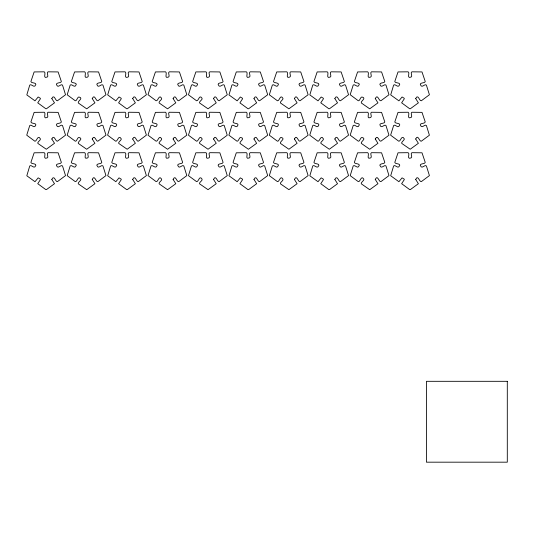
<?xml version="1.0" encoding="UTF-8"?>
<svg xmlns="http://www.w3.org/2000/svg" width="534" height="534" viewBox="0 0 534 534"><rect width="100%" height="100%" fill="white"/><g stroke="black" fill="none" stroke-linecap="round" stroke-linejoin="round"><path stroke-width="0.8" d="M51.798 98.563L54.501 102.848L46.471 108.729L45.831 108.756L37.747 102.815L40.417 98.777L40.29 98.236L38.168 96.994L34.99 100.846L26.813 94.905L29.75 85.093C31.019 83.564 33.595 87.336 34.984 85.974C38.335 81.989 31.065 83.684 30.912 81.522L34.143 71.936L44.255 71.823C46.425 72.838 42.366 78.945 47.166 77.083C49.035 76.355 46.138 72.551 48.007 71.823L58.126 71.936L61.357 81.522C61.45 83.491 53.901 81.996 57.265 85.941C58.6 87.402 61.25 83.551 62.518 85.093L65.535 94.745L57.418 100.779C55.416 101.353 54.308 93.397 51.805 98.496M51.798 138.994L54.515 143.252L46.311 149.246L37.887 143.419C36.839 142.231 41.252 140.015 40.317 138.693C37.747 134.234 36.672 141.87 34.843 141.21L26.727 135.175L29.75 125.523C31.019 124.008 33.529 127.693 34.97 126.431C38.368 122.406 31.139 124.222 30.912 121.952L34.143 112.367L44.255 112.253C46.425 113.268 42.366 119.382 47.166 117.513C49.035 116.786 46.138 112.981 48.007 112.253L58.126 112.367L61.357 121.952C61.31 124.075 53.834 122.419 57.298 126.431C58.74 127.693 61.243 124.008 62.518 125.523L65.535 135.175L57.418 141.21C55.429 141.79 54.228 133.747 51.798 138.994M51.798 179.424L54.501 183.709L46.471 189.597L45.831 189.623L37.747 183.683L40.417 179.638L40.317 179.124L38.168 177.855L34.99 181.714L26.813 175.773L29.75 165.954C31.019 164.425 33.595 168.197 34.984 166.835C38.381 162.917 30.939 164.425 30.912 162.383L34.143 152.797L44.255 152.684C46.425 153.699 42.366 159.813 47.166 157.944C49.035 157.216 46.138 153.412 48.007 152.684L58.126 152.797L61.357 162.383C61.163 164.572 53.907 162.85 57.278 166.835C58.673 168.197 61.243 164.425 62.518 165.954L65.535 175.606L57.418 181.647C55.463 182.241 54.361 174.284 51.805 179.364M92.228 98.563L94.939 102.848L86.702 108.829L78.318 102.989C77.176 101.233 84.032 98.143 79.052 97.021C77.61 96.394 76.636 101.433 75.281 100.779L67.177 94.785L70.181 85.093C71.449 83.578 73.959 87.262 75.401 86.001C78.818 82.029 71.349 83.544 71.342 81.522L74.573 71.936L84.686 71.823C86.855 72.838 82.797 78.945 87.596 77.083C89.465 76.355 86.575 72.551 88.444 71.823L98.556 71.936L101.787 81.522C101.76 83.584 94.324 81.996 97.709 85.974C99.104 87.336 101.68 83.564 102.949 85.093L105.966 94.745L97.849 100.779C95.9 101.36 94.698 93.39 92.242 98.496M92.228 138.994L94.918 143.306L86.702 149.26L78.318 143.419C77.11 141.817 84.058 138.606 79.052 137.458C77.684 136.791 76.602 141.877 75.281 141.21L67.157 135.175L70.181 125.523C71.449 124.008 73.959 127.693 75.401 126.431C78.772 122.399 71.569 124.168 71.342 121.952L74.573 112.367L84.686 112.253C86.855 113.268 82.797 119.382 87.596 117.513C89.465 116.786 86.575 112.981 88.444 112.253L98.556 112.367L101.787 121.952C101.573 124.202 94.324 122.373 97.729 126.431C99.17 127.693 101.68 124.008 102.949 125.523L105.979 135.135L97.849 141.21C96 141.83 94.645 133.774 92.228 138.994M92.228 179.424L94.939 183.709L86.702 189.69L78.318 183.85C77.31 182.715 81.535 180.278 80.794 179.164C78.191 174.651 77.176 182.261 75.281 181.647L67.177 175.653L70.181 165.954C71.449 164.412 74.099 168.263 75.427 166.808C78.772 162.87 71.416 164.465 71.342 162.383L74.573 152.797L84.686 152.684C86.855 153.699 82.797 159.813 87.596 157.944C89.465 157.216 86.575 153.412 88.444 152.684L98.556 152.797L101.787 162.383C101.754 164.445 94.298 162.89 97.709 166.835C99.104 168.197 101.68 164.425 102.949 165.954L105.966 175.606L97.849 181.647C95.846 182.241 94.631 174.224 92.242 179.364M132.666 98.563L135.369 102.848L127.339 108.729L126.692 108.756L118.608 102.815L121.278 98.777L121.151 98.236L119.062 96.981L115.851 100.846L107.674 94.905L110.611 85.093C111.88 83.551 114.53 87.402 115.858 85.941C119.182 81.976 111.806 83.591 111.773 81.522L115.004 71.936L125.116 71.823C127.286 72.838 123.227 78.945 128.026 77.083C129.895 76.355 127.005 72.551 128.874 71.823L138.987 71.936L142.218 81.522C142.157 83.631 134.795 81.982 138.132 85.941C139.461 87.402 142.111 83.551 143.379 85.093L146.396 94.745L138.279 100.779C136.257 101.36 135.195 93.39 132.672 98.496M132.666 138.994L135.369 143.279L127.172 149.246L118.748 143.419C117.72 142.244 122.046 139.875 121.205 138.713C118.548 134.234 117.52 141.904 115.711 141.21L107.594 135.175L110.611 125.523C111.88 124.022 114.329 127.626 115.818 126.458C119.289 122.433 111.86 124.075 111.773 121.952L115.004 112.367L125.116 112.253C127.286 113.268 123.227 119.382 128.026 117.513C129.895 116.786 127.005 112.981 128.874 112.253L138.987 112.367L142.218 121.952C141.991 124.222 134.708 122.406 138.172 126.458C139.668 127.626 142.111 124.022 143.379 125.523L146.409 135.135L138.279 141.21C136.397 141.87 135.095 133.74 132.666 138.994M132.666 179.424L135.369 183.709L127.339 189.597L126.692 189.623L118.608 183.683L121.278 179.638L121.178 179.124L119.035 177.855L115.851 181.714L107.674 175.773L110.611 165.954C111.88 164.425 114.456 168.197 115.845 166.835C119.222 162.89 111.933 164.532 111.773 162.383L115.004 152.797L125.116 152.684C127.286 153.699 123.227 159.813 128.026 157.944C129.895 157.216 127.005 153.412 128.874 152.684L138.987 152.797L142.218 162.383C142.097 164.499 134.702 162.877 138.172 166.888C139.668 168.056 142.111 164.452 143.379 165.954L146.396 175.606L138.279 181.647C136.37 182.254 135.149 174.238 132.672 179.364M173.096 98.563L175.799 102.848L167.563 108.829L159.179 102.989C158.191 101.714 162.409 99.437 161.655 98.303C158.992 93.777 157.991 101.44 156.142 100.779L148.011 94.698L151.042 85.093C152.317 83.564 154.887 87.336 156.282 85.974C159.653 82.002 152.237 83.564 152.203 81.522L155.434 71.936L165.547 71.823C167.716 72.838 163.658 78.945 168.464 77.083C170.333 76.355 167.436 72.551 169.305 71.823L179.417 71.936L182.648 81.522C182.655 83.578 175.165 82.009 178.576 85.974C179.965 87.336 182.541 83.564 183.809 85.093L186.833 94.745L178.716 100.779C176.554 101.286 175.653 93.423 173.103 98.496M173.096 138.994L175.786 143.306L167.563 149.26L159.179 143.419C158.157 142.244 162.476 139.868 161.635 138.713C158.958 134.241 157.957 141.877 156.142 141.21L148.025 135.175L151.042 125.523C152.317 123.995 154.887 127.766 156.282 126.404C159.639 122.419 152.344 124.102 152.203 121.952L155.434 112.367L165.547 112.253C167.716 113.268 163.658 119.382 168.464 117.513C170.333 116.786 167.436 112.981 169.305 112.253L179.417 112.367L182.648 121.952C182.414 124.215 175.172 122.393 178.59 126.431C180.031 127.693 182.541 124.008 183.809 125.523L186.847 135.135L178.716 141.21C176.781 141.797 175.492 133.754 173.096 138.994M173.096 179.424L175.799 183.709L167.563 189.69L159.179 183.85C158.171 182.708 162.403 180.305 161.655 179.164C158.912 174.645 158.111 182.254 156.142 181.647L148.011 175.566L151.042 165.954C152.317 164.439 154.82 168.13 156.262 166.862C159.673 162.883 152.344 164.519 152.203 162.383L155.434 152.797L165.547 152.684C167.716 153.699 163.658 159.813 168.464 157.944C170.333 157.216 167.436 153.412 169.305 152.684L179.417 152.797L182.648 162.383C182.608 164.445 175.172 162.87 178.576 166.835C179.965 168.197 182.541 164.425 183.809 165.954L186.833 175.606L178.716 181.647C176.554 182.121 175.579 174.284 173.103 179.364M213.527 98.563L216.23 102.848L208.04 108.816L199.609 102.989C198.601 101.707 202.98 99.578 202.046 98.256C199.329 93.904 198.621 101.226 196.599 100.799L188.469 94.785L191.472 85.093C192.747 83.564 195.317 87.336 196.712 85.974C200.076 81.969 192.687 83.604 192.634 81.522L195.865 71.936L205.984 71.823C208.147 72.838 204.088 78.945 208.894 77.083C210.763 76.355 207.866 72.551 209.735 71.823L219.854 71.936L223.085 81.522C223.045 83.578 215.609 82.009 219.007 85.974C220.395 87.336 222.972 83.564 224.24 85.093L227.264 94.745L219.147 100.779C217.231 101.393 216.003 93.423 213.533 98.496M213.527 138.994L216.243 143.252L208.04 149.246L199.609 143.419C198.581 141.904 203 139.875 202.046 138.693C199.449 134.254 198.401 141.884 196.572 141.21L188.455 135.175L191.472 125.523C192.747 124.008 195.25 127.693 196.699 126.431C200.157 122.473 192.701 124.042 192.634 121.952L195.865 112.367L205.984 112.253C208.147 113.268 204.088 119.382 208.894 117.513C210.763 116.786 207.866 112.981 209.735 112.253L219.854 112.367L223.085 121.952C222.865 124.235 215.602 122.393 219.02 126.431C220.469 127.693 222.972 124.008 224.24 125.523L227.244 135.222L219.147 141.21C217.131 141.757 215.95 133.754 213.527 138.994M213.527 179.424L216.23 183.709L208.04 189.677L199.609 183.85C198.601 182.701 202.827 180.505 202.086 179.164C199.416 174.718 198.621 182.054 196.599 181.66L188.469 175.653L191.472 165.954C192.747 164.412 195.391 168.263 196.726 166.808C200.023 162.83 192.801 164.579 192.634 162.383L195.865 152.797L205.984 152.684C208.147 153.699 204.088 159.813 208.894 157.944C210.763 157.216 207.866 153.412 209.735 152.684L219.854 152.797L223.085 162.383C222.932 164.559 215.582 162.877 219.02 166.862C220.469 168.13 222.972 164.439 224.24 165.954L227.264 175.606L219.147 181.647C217.204 182.194 215.983 174.264 213.533 179.364M253.957 98.563L256.66 102.848L248.63 108.729L247.99 108.756L239.92 102.848L242.576 98.777L242.449 98.236L240.327 96.994L237.149 100.846L228.973 94.905L231.91 85.093C233.178 83.564 235.754 87.336 237.143 85.974C240.527 82.022 233.098 83.564 233.071 81.522L236.302 71.936L246.414 71.823C248.577 72.838 244.525 78.945 249.325 77.083C251.194 76.355 248.297 72.551 250.166 71.823L260.285 71.936L263.516 81.522C263.629 83.458 255.993 82.022 259.451 86.001C260.899 87.262 263.402 83.578 264.677 85.093L267.694 94.745L259.577 100.779C257.421 101.286 256.54 93.423 253.964 98.496M253.957 138.994L256.647 143.306L248.423 149.26L240.04 143.419C238.872 141.764 245.807 138.5 240.754 137.438C239.499 136.817 238.364 141.857 237.003 141.21L228.886 135.175L231.91 125.523C233.178 124.008 235.688 127.693 237.129 126.431C240.527 122.406 233.298 124.222 233.071 121.952L236.302 112.367L246.414 112.253C248.577 113.268 244.525 119.382 249.325 117.513C251.194 116.786 248.297 112.981 250.166 112.253L260.285 112.367L263.516 121.952C263.269 124.235 256.02 122.399 259.451 126.431C260.899 127.693 263.402 124.008 264.677 125.523L267.681 135.222L259.577 141.21C257.688 141.824 256.36 133.76 253.957 138.994M253.957 179.424L256.66 183.709L248.63 189.597L247.99 189.623L239.92 183.709L242.576 179.638L242.476 179.124L240.327 177.855L237.149 181.714L228.973 175.773L231.91 165.954C233.178 164.425 235.754 168.197 237.143 166.835C240.514 162.89 233.218 164.532 233.071 162.383L236.302 152.797L246.414 152.684C248.577 153.699 244.525 159.813 249.325 157.944C251.194 157.216 248.297 153.412 250.166 152.684L260.285 152.797L263.516 162.383C263.476 164.459 256.073 162.857 259.424 166.808C260.759 168.263 263.409 164.412 264.677 165.954L267.694 175.606L259.577 181.647C257.428 182.121 256.48 174.291 253.964 179.364M294.388 98.563L297.091 102.848L288.901 108.816L280.477 102.989C279.489 101.894 283.621 99.444 282.973 98.329C280.243 93.81 279.509 101.206 277.46 100.799L269.336 94.785L272.34 85.093C273.608 83.564 276.185 87.336 277.573 85.974C280.977 82.036 273.428 83.478 273.501 81.522L276.732 71.936L286.845 71.823C289.014 72.838 284.956 78.945 289.755 77.083C291.624 76.355 288.734 72.551 290.603 71.823L300.715 71.936L303.946 81.522C303.806 83.644 296.47 81.989 299.888 86.001C301.33 87.262 303.839 83.578 305.108 85.093L308.125 94.745L300.008 100.779C298.072 101.38 296.857 93.41 294.401 98.496M294.388 138.994L297.111 143.252L288.901 149.246L280.477 143.419C279.295 141.583 286.251 138.633 281.184 137.438C279.956 136.811 278.795 141.877 277.44 141.21L269.316 135.175L272.34 125.523C273.608 124.008 276.118 127.693 277.56 126.431C280.971 122.413 273.715 124.188 273.501 121.952L276.732 112.367L286.845 112.253C289.014 113.268 284.956 119.382 289.755 117.513C291.624 116.786 288.734 112.981 290.603 112.253L300.715 112.367L303.946 121.952C303.833 124.128 296.477 122.399 299.868 126.404C301.263 127.766 303.839 123.995 305.108 125.523L308.111 135.222L300.008 141.21C298.065 141.784 296.804 133.754 294.388 138.994M294.388 179.424L297.091 183.709L288.901 189.677L280.477 183.85C279.462 182.721 283.768 180.479 282.927 179.144C280.357 174.718 279.489 182.047 277.46 181.66L269.336 175.653L272.34 165.954C273.608 164.399 276.332 168.33 277.6 166.775C280.897 162.863 273.535 164.439 273.501 162.383L276.732 152.797L286.845 152.684C289.014 153.699 284.956 159.813 289.755 157.944C291.624 157.216 288.734 153.412 290.603 152.684L300.715 152.797L303.946 162.383C303.839 164.532 296.45 162.877 299.888 166.862C301.33 168.13 303.839 164.439 305.108 165.954L308.125 175.606L300.008 181.647C297.965 182.207 296.951 174.278 294.401 179.364M334.825 98.563L337.528 102.848L329.498 108.729L328.851 108.756L320.767 102.815L323.437 98.777L323.31 98.236L321.194 96.994L318.01 100.846L309.833 94.905L312.77 85.093C314.039 83.551 316.689 87.402 318.017 85.941C321.341 81.996 313.992 83.618 313.932 81.522L317.163 71.936L327.275 71.823C329.445 72.838 325.386 78.945 330.186 77.083C332.055 76.355 329.164 72.551 331.033 71.823L341.146 71.936L344.377 81.522C344.357 83.611 336.914 81.969 340.305 85.974C341.693 87.336 344.27 83.564 345.538 85.093L348.555 94.745L340.438 100.779C338.563 101.427 337.301 93.377 334.831 98.496M334.825 138.994L337.541 143.252L329.331 149.246L320.907 143.419C319.866 142.231 324.272 140.015 323.337 138.693C320.774 134.234 319.699 141.87 317.87 141.21L309.753 135.175L312.77 125.523C314.039 124.008 316.549 127.693 317.99 126.431C321.375 122.419 314.179 124.208 313.932 121.952L317.163 112.367L327.275 112.253C329.445 113.268 325.386 119.382 330.186 117.513C332.055 116.786 329.164 112.981 331.033 112.253L341.146 112.367L344.377 121.952C344.323 124.068 336.861 122.426 340.318 126.431C341.76 127.693 344.27 124.008 345.538 125.523L348.555 135.175L340.438 141.21C338.469 141.797 337.241 133.74 334.825 138.994M334.825 179.424L337.528 183.709L329.498 189.597L328.851 189.623L320.767 183.683L323.437 179.638L323.337 179.124L321.194 177.855L318.01 181.714L309.833 175.773L312.77 165.954C314.039 164.439 316.549 168.13 317.99 166.862C321.415 162.903 314.079 164.505 313.932 162.383L317.163 152.797L327.275 152.684C329.445 153.699 325.386 159.813 330.186 157.944C332.055 157.216 329.164 153.412 331.033 152.684L341.146 152.797L344.377 162.383C344.21 164.565 336.954 162.85 340.291 166.808C341.62 168.263 344.27 164.412 345.538 165.954L348.555 175.606L340.438 181.647C338.603 182.334 337.348 174.258 334.831 179.364M375.255 98.563L377.959 102.848L369.722 108.829L361.338 102.989C360.196 101.233 367.058 98.143 362.072 97.021C360.63 96.394 359.662 101.433 358.301 100.779L350.171 94.698L353.201 85.093C354.469 83.564 357.046 87.336 358.441 85.974C361.812 82.002 354.396 83.571 354.362 81.522L357.593 71.936L367.706 71.823C369.875 72.838 365.817 78.945 370.623 77.083C372.492 76.355 369.595 72.551 371.464 71.823L381.576 71.936L384.807 81.522C384.78 83.584 377.351 81.996 380.735 85.974C382.124 87.336 384.7 83.564 385.969 85.093L388.992 94.745L380.875 100.779C378.946 101.387 377.738 93.377 375.255 98.53M375.255 138.994L377.939 143.306L369.722 149.26L361.338 143.419C360.13 141.817 367.078 138.606 362.072 137.458C360.71 136.791 359.629 141.877 358.301 141.21L350.184 135.175L353.201 125.523C354.476 124.008 356.979 127.693 358.421 126.431C361.798 122.393 354.596 124.168 354.362 121.952L357.593 112.367L367.706 112.253C369.875 113.268 365.817 119.382 370.623 117.513C372.492 116.786 369.595 112.981 371.464 112.253L381.576 112.367L384.807 121.952C384.593 124.202 377.351 122.373 380.749 126.431C382.19 127.693 384.7 124.008 385.969 125.523L388.972 135.222L380.875 141.21C379.04 141.857 377.712 133.8 375.255 138.994M375.255 179.424L377.959 183.709L369.722 189.69L361.338 183.85C360.33 182.715 364.555 180.278 363.814 179.164C361.211 174.651 360.196 182.261 358.301 181.647L350.197 175.653L353.201 165.954C354.469 164.425 357.046 168.197 358.441 166.835C361.825 162.897 354.409 164.439 354.362 162.383L357.593 152.797L367.706 152.684C369.875 153.699 365.817 159.813 370.623 157.944C372.492 157.216 369.595 153.412 371.464 152.684L381.576 152.797L384.807 162.383C384.78 164.445 377.318 162.89 380.735 166.835C382.124 168.197 384.7 164.425 385.969 165.954L388.992 175.606L380.875 181.647C378.88 182.214 377.645 174.218 375.255 179.391M415.686 98.563L418.389 102.848L410.359 108.729L409.711 108.756L401.635 102.815L404.305 98.777L404.178 98.236L402.082 96.981L398.905 100.853L390.694 94.905L393.631 85.093C394.906 83.551 397.55 87.402 398.885 85.941C402.209 81.976 394.82 83.591 394.793 81.522L398.024 71.936L408.143 71.823C410.306 72.838 406.247 78.945 411.053 77.083C412.922 76.355 410.025 72.551 411.894 71.823L422.007 71.936L425.244 81.522C425.177 83.631 417.822 81.982 421.152 85.941C422.487 87.402 425.131 83.551 426.399 85.093L429.423 94.745L421.306 100.779C419.31 101.373 418.255 93.417 415.692 98.496M415.686 138.994L418.389 143.279L410.199 149.246L401.768 143.419C400.774 142.271 404.852 139.888 404.285 138.787C401.608 134.134 400.647 141.85 398.731 141.21L390.614 135.175L393.631 125.523C394.906 124.008 397.409 127.693 398.858 126.431C402.296 122.433 394.86 124.068 394.793 121.952L398.024 112.367L408.143 112.253C410.306 113.268 406.247 119.382 411.053 117.513C412.922 116.786 410.025 112.981 411.894 112.253L422.007 112.367L425.244 121.952C425.011 124.222 417.728 122.406 421.199 126.458C422.688 127.626 425.131 124.022 426.399 125.523L429.403 135.222L421.306 141.21C419.39 141.837 418.082 133.72 415.686 138.994M415.686 179.424L418.389 183.709L410.359 189.597L409.711 189.623L401.635 183.683L404.305 179.638L404.198 179.124L402.055 177.855L398.905 181.72L390.674 175.733L393.631 165.954C394.906 164.412 397.55 168.263 398.885 166.808C402.202 162.863 394.953 164.552 394.793 162.383L398.024 152.797L408.143 152.684C410.306 153.699 406.247 159.813 411.053 157.944C412.922 157.216 410.025 153.412 411.894 152.684L422.007 152.797L425.244 162.383C425.117 164.499 417.721 162.877 421.199 166.888C422.688 168.056 425.131 164.452 426.399 165.954L429.423 175.606L421.306 181.647C419.337 182.194 418.142 174.231 415.692 179.364M507.3 381.316L426.439 381.316L426.439 462.177L507.3 462.177L507.3 381.316"/></g></svg>
